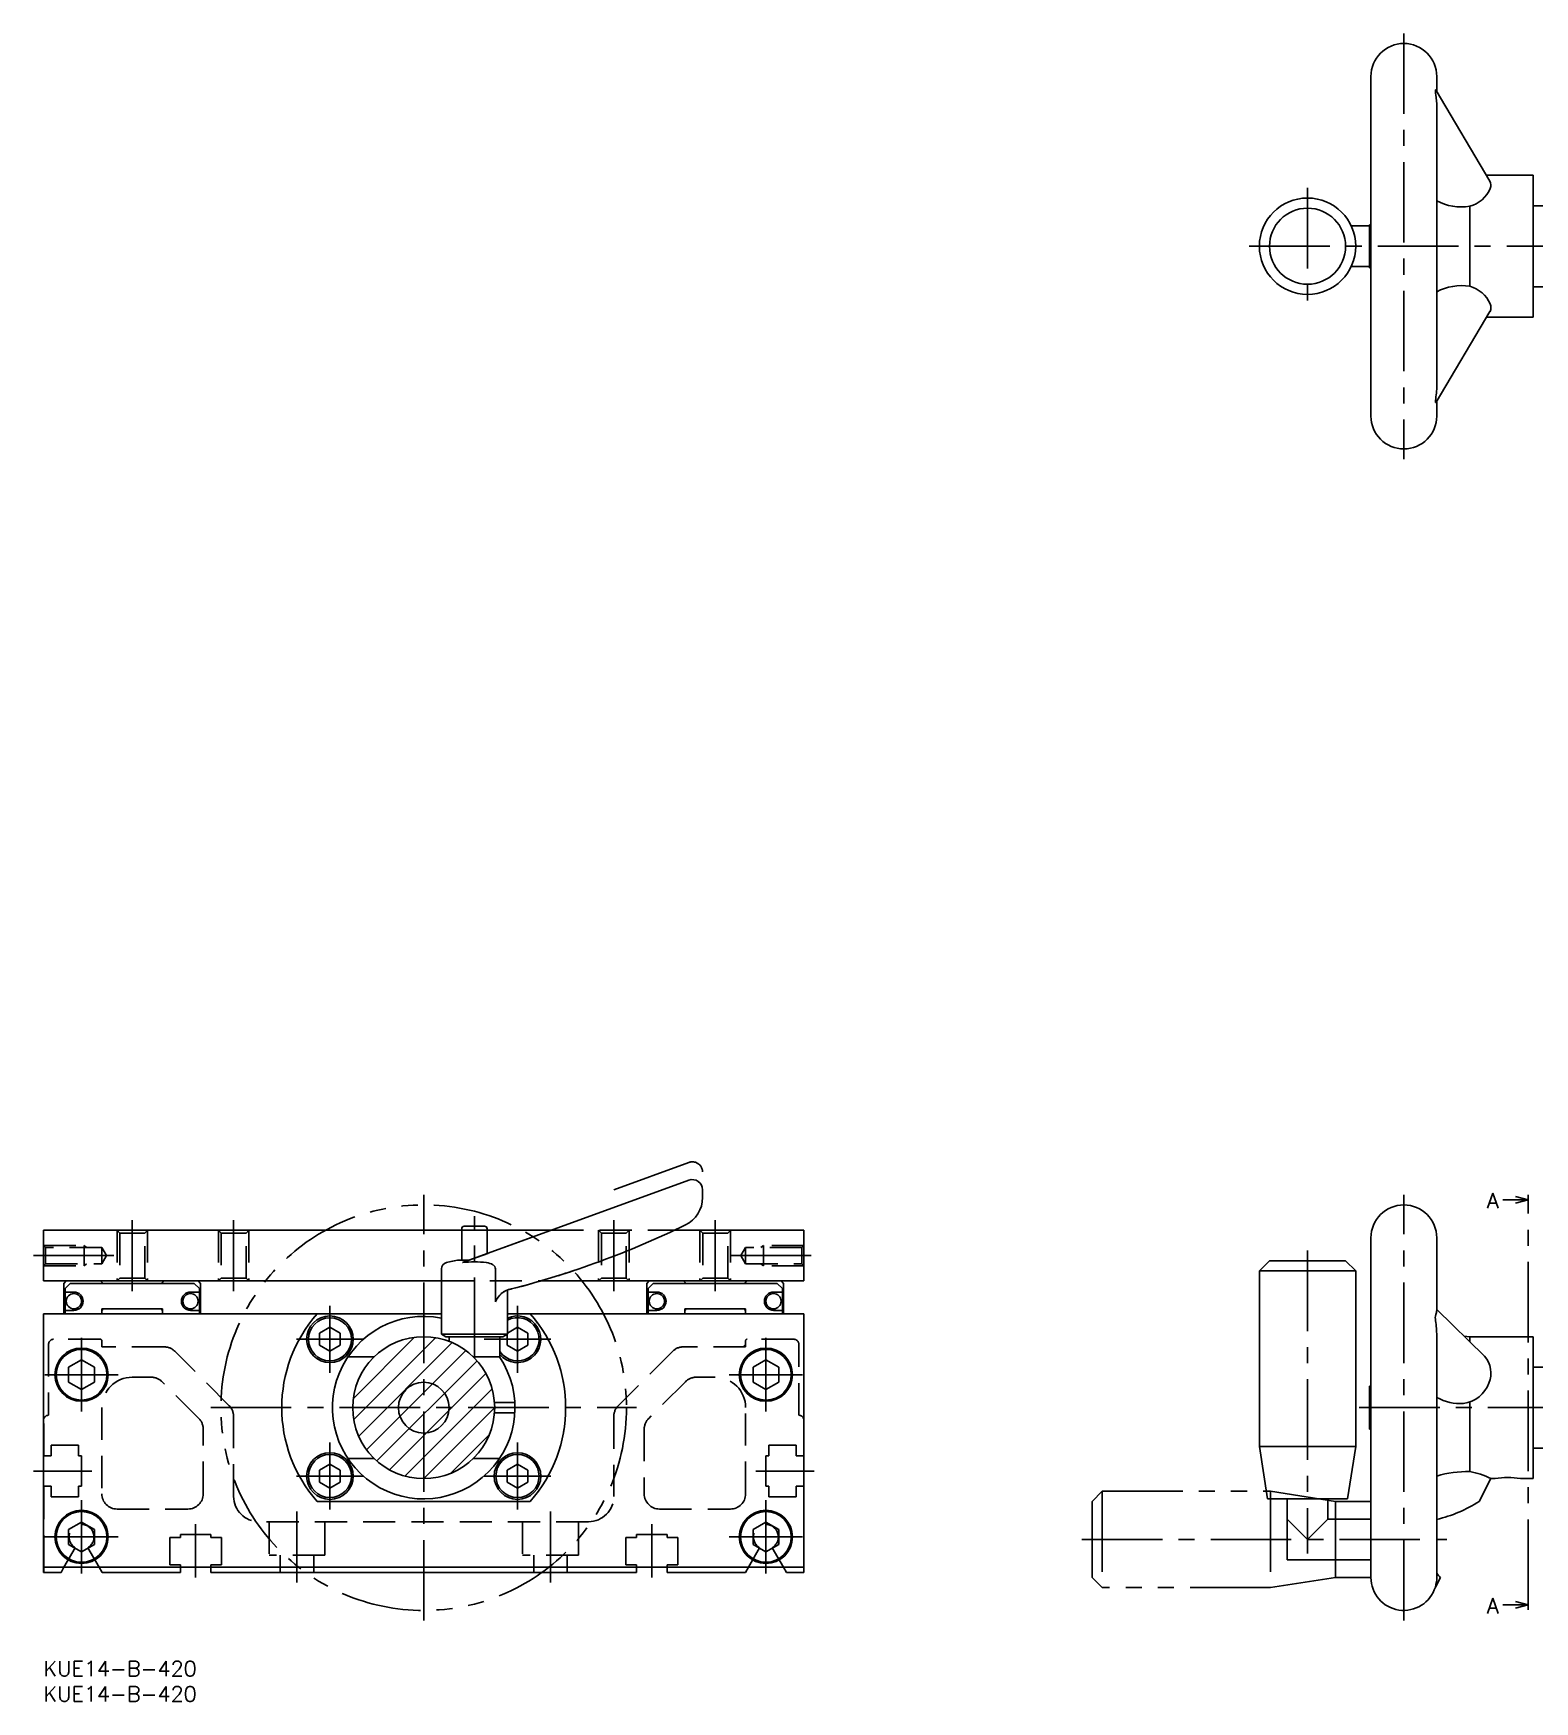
# Model space of a CAD drawing. Extents: x -2 to 753, y -8 to 355.
# Drawn here: x -2 to 294.1, y -8 to 321.1 of the extents above; entities that cross this region are included whole.
import ezdxf

# ---------------------------------------------------------------- set-up
doc = ezdxf.new("R2010")
doc.units = 0
doc.header["$LTSCALE"] = 0.5
for name, pattern in [('CENTER', [50.8, 31.75, -6.35, 6.35, -6.35]), ('DASHED', [19.05, 12.7, -6.35]), ('PHANTOM', [63.5, 31.75, -6.35, 6.35, -6.35, 6.35, -6.35])]:
    doc.linetypes.add(name, pattern=pattern)
for name, color, linetype in [('MSM_CENTER', 1, 'CENTER'), ('MSM_CONTINUOUS', 7, 'CONTINUOUS'), ('MSM_DASHED', 4, 'DASHED'), ('MSM_IMAGINARY', 6, 'PHANTOM'), ('MSM_NARROW', 5, 'CONTINUOUS'), ('MSM_PART_NUMBER', 7, 'CONTINUOUS')]:
    doc.layers.add(name, color=color, linetype=linetype)
doc.styles.get("Standard").update_dxf_attribs({"font": 'txt.shx', "height": 3, "bigfont": 'bigfont.shx'})

# ---------------------------------------------------------------- blocks, each defined once
blk = doc.blocks.new('*U6')
at = {"layer": 'MSM_PART_NUMBER'}
blk.add_text('KUE14-B-420', height=3, dxfattribs=at).set_placement((0, -3))
blk = doc.blocks.new('*U7')
at = {"layer": 'MSM_PART_NUMBER'}
blk.add_text('KUE14-B-420', height=3, dxfattribs=at).set_placement((0, -8))

msp = doc.modelspace()

# ---------------------------------------------------------------- linework, layer by layer
at = {"layer": 'MSM_CENTER'}
for p, q in [((268.34, 321.15), (268.34, 237.15)), ((249.34, 290.65), (249.34, 267.65)), ((237.84, 279.15), (752.94, 279.15)), ((75, 8), (75, 92)), ((268.34, 8), (268.34, 92)), ((292.84, 12.08), (292.84, 90)), ((17.5, 87), (17.5, 73)), ((37.5, 87), (37.5, 73)), ((85, 59.8), (85, 87.8)), ((112.5, 87), (112.5, 73)), ((132.5, 87), (132.5, 73)), ((-2, 80), (14.44, 80)), ((135.56, 80), (152, 80)), ((249.34, 81), (249.34, 21.25)), ((56.5, 56.9), (56.5, 70.1)), ((93.5, 56.9), (93.5, 70.1)), ((7.5, 49.25), (7.5, 63.75)), ((49.9, 63.5), (63.1, 63.5)), ((86.9, 63.5), (100.1, 63.5)), ((142.5, 49.25), (142.5, 63.75)), ((0.25, 56.5), (14.75, 56.5)), ((135.25, 56.5), (149.75, 56.5)), ((33, 50), (117, 50)), ((259.54, 50), (752.94, 50)), ((56.5, 29.9), (56.5, 43.1)), ((93.5, 29.9), (93.5, 43.1)), ((9.5, 37.5), (-2, 37.5)), ((49.9, 36.5), (63.1, 36.5)), ((86.9, 36.5), (100.1, 36.5)), ((140.5, 37.5), (152, 37.5)), ((7.5, 17.25), (7.5, 31.75)), ((142.5, 17.25), (142.5, 31.75)), ((30, 27), (30, 16.5)), ((50, 15.5), (50, 29.5)), ((100, 15.5), (100, 29.5)), ((120, 27), (120, 16.5)), ((0.25, 24.5), (14.75, 24.5)), ((135.25, 24.5), (149.75, 24.5)), ((204.84, 24), (276.84, 24))]:
    msp.add_line(p, q, dxfattribs=at)
at = {"layer": 'MSM_CONTINUOUS'}
for p, q in [((261.84, 312.65), (261.84, 245.65)), ((285.33, 292), (274.74, 309.9)), ((274.84, 309.74), (274.84, 312.65)), ((274.84, 251.67), (274.84, 306.61)), ((293.84, 293.15), (284.66, 293.15)), ((293.84, 293.15), (293.84, 265.15)), ((281.34, 287.04), (281.34, 271.25)), ((296.44, 287.15), (293.84, 287.15)), ((261.54, 283.15), (257.96, 283.15)), ((261.54, 283.4), (261.54, 274.9)), ((261.84, 283.4), (261.54, 283.4)), ((257.96, 275.15), (261.54, 275.15)), ((261.54, 274.9), (261.84, 274.9)), ((293.84, 271.15), (296.44, 271.15)), ((274.75, 248.39), (285.33, 266.29)), ((284.66, 265.15), (293.84, 265.15)), ((274.84, 245.65), (274.84, 248.55)), ((127.32, 94.88), (82.66, 78.63)), ((130, 91.45), (130, 93)), ((87, 85.8), (83, 85.8)), ((0, 85), (82.5, 85)), ((0, 85), (0, 75)), ((82.5, 85.3), (82.5, 79.12)), ((87.5, 80.39), (87.5, 85.3)), ((87.5, 85), (100.18, 85)), ((124.42, 85), (150, 85)), ((150, 85), (150, 75)), ((261.84, 83.5), (261.84, 16.5)), ((274.84, 69.17), (274.84, 83.5)), ((84.03, 79.12), (82, 79.12)), ((241.84, 79), (239.84, 77)), ((256.84, 79), (241.84, 79)), ((258.84, 77), (256.84, 79)), ((78.5, 77.37), (78.5, 64.5)), ((89.15, 70.86), (89.15, 77.37)), ((258.84, 77), (239.84, 77)), ((239.84, 77), (239.84, 42.33)), ((258.84, 42.33), (258.84, 77)), ((0, 75), (78.5, 75)), ((4.5, 75), (4, 74.5)), ((4, 74.5), (4, 68.5)), ((5.25, 74.5), (4.25, 73.5)), ((4.25, 73.5), (4.25, 68.5)), ((6, 72.8), (4.25, 72.8)), ((29.75, 74.5), (5.25, 74.5)), ((11.75, 74.5), (11.25, 75)), ((23.75, 75), (23.25, 74.5)), ((30.75, 72.8), (29, 72.8)), ((30.75, 73.5), (29.75, 74.5)), ((31, 74.5), (30.5, 75)), ((30.75, 68.5), (30.75, 73.5)), ((31, 68.5), (31, 74.5)), ((91.5, 64.5), (91.5, 73.2)), ((98.09, 75), (150, 75)), ((119.5, 75), (119, 74.5)), ((119, 74.5), (119, 68.5)), ((120.25, 74.5), (119.25, 73.5)), ((119.25, 73.5), (119.25, 68.5)), ((121, 72.8), (119.25, 72.8)), ((144.75, 74.5), (120.25, 74.5)), ((126.75, 74.5), (126.25, 75)), ((138.75, 75), (138.25, 74.5)), ((145.75, 72.8), (144, 72.8)), ((145.75, 73.5), (144.75, 74.5)), ((146, 74.5), (145.5, 75)), ((145.75, 68.5), (145.75, 73.5)), ((146, 68.5), (146, 74.5)), ((4.25, 69.2), (6, 69.2)), ((23.5, 69.5), (11.5, 69.5)), ((11.8, 69.5), (11.5, 69.2)), ((11.5, 69.5), (11.5, 68.55)), ((23.5, 69.2), (23.2, 69.5)), ((23.5, 68.55), (23.5, 69.5)), ((29, 69.2), (30.75, 69.2)), ((119.25, 69.2), (121, 69.2)), ((138.5, 69.5), (126.5, 69.5)), ((126.8, 69.5), (126.5, 69.2)), ((126.5, 69.5), (126.5, 68.55)), ((138.5, 69.2), (138.2, 69.5)), ((138.5, 68.55), (138.5, 69.5)), ((144, 69.2), (145.75, 69.2)), ((284.27, 60.15), (274.84, 69.35)), ((0, 17.5), (0, 68.5)), ((78.5, 68.5), (0, 68.5)), ((56.5, 65.86), (54.46, 64.68)), ((58.54, 64.68), (56.5, 65.86)), ((91.5, 68.5), (150, 68.5)), ((93.5, 65.86), (91.5, 64.7)), ((95.54, 64.68), (93.5, 65.86)), ((150, 68.5), (150, 17.5)), ((54.46, 64.68), (54.46, 62.32)), ((58.54, 62.32), (58.54, 64.68)), ((78.5, 64.5), (79.37, 64)), ((91.5, 64.5), (78.5, 64.5)), ((90.63, 64), (79.37, 64)), ((80, 64), (80, 63.08)), ((90, 60), (90, 64)), ((90.63, 64), (91.5, 64.5)), ((91.46, 64.48), (91.46, 62.32)), ((95.54, 62.32), (95.54, 64.68)), ((274.84, 16.62), (274.84, 64.2)), ((281.34, 64), (280.22, 64.1)), ((293.84, 64), (281.34, 64)), ((281.34, 64), (281.34, 63.01)), ((293.84, 64), (293.84, 36)), ((4.96, 57.97), (7.5, 59.43)), ((7.5, 59.43), (10.04, 57.97)), ((54.46, 62.32), (56.5, 61.14)), ((56.5, 61.14), (58.54, 62.32)), ((65.2, 60), (60.03, 60)), ((89.97, 60), (84.8, 60)), ((91.46, 62.32), (93.5, 61.14)), ((93.5, 61.14), (95.54, 62.32)), ((139.96, 57.97), (142.5, 59.43)), ((142.5, 59.43), (145.04, 57.97)), ((4.96, 55.03), (4.96, 57.97)), ((10.04, 57.97), (10.04, 55.03)), ((139.96, 55.03), (139.96, 57.97)), ((145.04, 57.97), (145.04, 55.03)), ((296.44, 58), (293.84, 58)), ((7.5, 53.57), (4.96, 55.03)), ((10.04, 55.03), (7.5, 53.57)), ((142.5, 53.57), (139.96, 55.03)), ((145.04, 55.03), (142.5, 53.57)), ((261.84, 54.25), (261.54, 54.25)), ((261.54, 54.25), (261.54, 45.75)), ((88.96, 51), (92.97, 51)), ((281.34, 51.06), (281.34, 37.38)), ((88.96, 49), (92.97, 49)), ((261.54, 45.75), (261.84, 45.75)), ((60.03, 40), (65.2, 40)), ((84.8, 40), (89.97, 40)), ((258.84, 42.33), (239.84, 42.33)), ((239.84, 42.33), (241.45, 32)), ((257.23, 32), (258.84, 42.33)), ((293.84, 42), (296.44, 42)), ((56.5, 38.86), (54.46, 37.68)), ((54.46, 37.68), (54.46, 35.32)), ((58.54, 37.68), (56.5, 38.86)), ((58.54, 35.32), (58.54, 37.68)), ((93.5, 38.86), (91.46, 37.68)), ((91.46, 37.68), (91.46, 35.32)), ((95.54, 37.68), (93.5, 38.86)), ((95.54, 35.32), (95.54, 37.68)), ((54.46, 35.32), (56.5, 34.14)), ((56.5, 34.14), (58.54, 35.32)), ((91.46, 35.32), (93.5, 34.14)), ((93.5, 34.14), (95.54, 35.32)), ((283.21, 31.49), (285.52, 36)), ((285.51, 36), (286.34, 36)), ((291.33, 36), (293.84, 36)), ((96.02, 31.5), (53.98, 31.5)), ((257.23, 32), (241.45, 32)), ((245.34, 32), (245.34, 20)), ((253.34, 28), (253.34, 32)), ((4.96, 25.97), (7.5, 27.43)), ((7.5, 27.43), (10.04, 25.97)), ((139.96, 25.97), (142.5, 27.43)), ((142.5, 27.43), (145.04, 25.97)), ((245.34, 28), (249.34, 24)), ((249.34, 24), (253.34, 28)), ((261.84, 28), (253.34, 28)), ((4.96, 23.03), (4.96, 25.97)), ((10.04, 25.97), (10.04, 23.03)), ((139.96, 23.03), (139.96, 25.97)), ((145.04, 25.97), (145.04, 23.03)), ((7.5, 21.57), (4.96, 23.03)), ((10.04, 23.03), (7.5, 21.57)), ((142.5, 21.57), (139.96, 23.03)), ((145.04, 23.03), (142.5, 21.57)), ((245.34, 20), (261.84, 20)), ((0, 18.5), (150, 18.5)), ((3.46, 17.5), (0, 17.5)), ((0.05, 17.5), (0.05, 18.5)), ((3.46, 17.5), (4.04, 18.5)), ((10.96, 18.5), (11.54, 17.5)), ((11.54, 17.5), (27, 17.5)), ((27, 17.5), (27, 18.5)), ((33, 18.5), (33, 17.5)), ((33, 17.5), (117, 17.5)), ((117, 17.5), (117, 18.5)), ((123, 18.5), (123, 17.5)), ((123, 17.5), (138.46, 17.5)), ((138.46, 17.5), (139.04, 18.5)), ((145.96, 18.5), (146.54, 17.5)), ((150, 17.5), (146.54, 17.5)), ((149.95, 18.5), (149.95, 17.5)), ((274.56, 14.6), (275.54, 16.51))]:
    msp.add_line(p, q, dxfattribs=at)
for centre, radius in [((249.34, 279.15), 9.5), ((249.34, 279.15), 7.5), ((6, 71), 1.5), ((29, 71), 1.5), ((121, 71), 1.5), ((144, 71), 1.5), ((56.5, 63.5), 4.6), ((56.5, 63.5), 4.25), ((75, 50), 14), ((7.5, 56.5), 5.25), ((7.5, 56.5), 5), ((142.5, 56.5), 5.25), ((142.5, 56.5), 5), ((75, 50), 5), ((56.5, 36.5), 4.6), ((56.5, 36.5), 4.25), ((93.5, 36.5), 4.6), ((93.5, 36.5), 4.25), ((7.5, 24.5), 5.25), ((142.5, 24.5), 5.25), ((7.5, 24.5), 5), ((142.5, 24.5), 5)]:
    msp.add_circle(centre, radius, dxfattribs=at)
for centre, radius, start, end in [((268.34, 312.65), 6.5, 0, 180), ((274.67, 309.91), 0.105, 119.5237, 192.7518), ((278.38, 309.82), 3.82, 178.9565, 191.624), ((274.61, 309.87), 0.137, 15.5371, 88.8315), ((258.42, 306.5), 16.42, 0.3761, 8.9123), ((279.77, 292.95), 6.12, 284.838, 336.9554), ((283.7, 291.2), 1.82, 339.2395, 26.0668), ((279.68, 297.27), 10.36, 242.071, 279.2121), ((279.71, 260.83), 10.54, 81.1232, 117.5922), ((279.77, 265.35), 6.1, 23.179, 75.0593), ((283.87, 267.06), 1.66, 332.1502, 24.6074), ((252.91, 252.15), 21.94, 350.9015, 358.8001), ((275.16, 248.54), 0.605, 166.8529, 201.0635), ((274.63, 248.45), 0.132, 255.0898, 332.3351), ((268.34, 245.65), 6.5, 180, 0), ((128, 93), 2, 0, 110.0021), ((124, 91.45), 6, 296.0636, 0), ((268.34, 83.5), 6.5, 0, 180), ((83, 85.3), 0.5, 90, 180), ((87, 85.3), 0.5, 0, 90), ((47.55, 247.76), 180, 284.4054, 296.0636), ((85, 57.36), 21.97, 97.8482, 104.5706), ((79.8, 77.37), 1.3, 104.5706, 180), ((85, 57.36), 21.39, 83.6788, 96.2682), ((87, 75.33), 3.31, 59.7939, 83.9142), ((87.99, 77.24), 1.17, 6.0919, 54.409), ((6, 71), 1.8, 270, 90), ((29, 71), 1.8, 90, 270), ((92.9, 69.46), 4, 98.1816, 159.5), ((121, 71), 1.8, 270, 90), ((144, 71), 1.8, 90, 270), ((272.03, 69.44), 2.82, 337.8795, 354.6284), ((11.5, 67.25), 1.3, 74.0576, 90), ((23.5, 67.25), 1.3, 90, 105.9424), ((75, 50), 28, 138.6456, 221.3544), ((75, 50), 18, 78.7877, 33.749), ((93.5, 63.5), 4.6, 220.4591, 115.7715), ((93.5, 63.5), 4.25, 214.5603, 118.0725), ((75, 50), 28, 318.6456, 41.3544), ((126.5, 67.25), 1.3, 74.0576, 90), ((138.5, 67.25), 1.3, 90, 105.9424), ((277.48, 67.64), 2.93, 165.4627, 189.7259), ((250.56, 63.65), 24.29, 1.2949, 8.2757), ((280.44, 56.82), 5.07, 337.2192, 41.0113), ((279.31, 56.95), 6.18, 277.675, 340.2091), ((279.47, 60.2), 9.39, 240.4048, 274.0424), ((280.83, 16.83), 20.56, 88.5832, 106.9784), ((279.07, 23.5), 14.07, 62.7193, 80.7314), ((279.26, 24.14), 13.41, 62.2393, 81.0895), ((288.84, 22.22), 14, 79.7135, 100.2865), ((268.42, 54.75), 27.56, 283.4615, 302.4639), ((268.34, 16.5), 6.5, 180, 342.9891), ((267.36, 16.64), 7.48, 344.0942, 359.8778), ((255.02, 0.05), 26.29, 38.7334, 41.0812)]:
    msp.add_arc(centre, radius, start, end, dxfattribs=at)
at = {"layer": 'MSM_DASHED'}
for p, q in [((14.5, 85), (15.04, 84.46)), ((14.5, 85), (14.5, 75)), ((15.04, 84.46), (15.04, 75.54)), ((19.96, 84.46), (15.04, 84.46)), ((19.96, 84.46), (20.5, 85)), ((19.96, 75.54), (19.96, 84.46)), ((20.5, 85), (20.5, 75)), ((34.5, 85), (35.04, 84.46)), ((34.5, 85), (34.5, 75)), ((35.04, 84.46), (35.04, 75.54)), ((39.96, 84.46), (35.04, 84.46)), ((39.96, 84.46), (40.5, 85)), ((39.96, 75.54), (39.96, 84.46)), ((40.5, 85), (40.5, 75)), ((82.5, 85), (87.5, 85)), ((96.57, 83.69), (82.66, 78.63)), ((100.18, 85), (124.42, 85)), ((109.5, 85), (110.04, 84.46)), ((109.5, 85), (109.5, 75)), ((110.04, 84.46), (110.04, 75.54)), ((114.96, 84.46), (110.04, 84.46)), ((114.96, 84.46), (115.5, 85)), ((114.96, 75.54), (114.96, 84.46)), ((115.5, 85), (115.5, 75)), ((129.5, 85), (130.04, 84.46)), ((129.5, 85), (129.5, 75)), ((130.04, 84.46), (130.04, 75.54)), ((134.96, 84.46), (130.04, 84.46)), ((134.96, 84.46), (135.5, 85)), ((134.96, 75.54), (134.96, 84.46)), ((135.5, 85), (135.5, 75)), ((0.38, 81.62), (0, 82)), ((0, 82), (8, 82)), ((11.5, 81.62), (0.38, 81.62)), ((0.38, 81.62), (0.38, 78.38)), ((8, 78), (8, 82)), ((8.5, 81.62), (8, 82)), ((12.44, 80), (11.5, 81.62)), ((11.5, 81.62), (11.5, 78.38)), ((11.5, 78.38), (12.44, 80)), ((138.5, 81.62), (137.56, 80)), ((137.56, 80), (138.5, 78.38)), ((149.62, 81.62), (138.5, 81.62)), ((138.5, 81.62), (138.5, 78.38)), ((141.5, 81.62), (142, 82)), ((142, 78), (142, 82)), ((150, 82), (142, 82)), ((150, 82), (149.62, 81.62)), ((149.62, 81.62), (149.62, 78.38)), ((0, 78), (0.38, 78.38)), ((0, 78), (8, 78)), ((0.38, 78.38), (11.5, 78.38)), ((8.5, 78.38), (8, 78)), ((138.5, 78.38), (149.62, 78.38)), ((141.5, 78.38), (142, 78)), ((150, 78), (142, 78)), ((149.62, 78.38), (150, 78)), ((15.04, 75.54), (14.5, 75)), ((19.96, 75.54), (15.04, 75.54)), ((20.5, 75), (19.96, 75.54)), ((35.04, 75.54), (34.5, 75)), ((39.96, 75.54), (35.04, 75.54)), ((40.5, 75), (39.96, 75.54)), ((43.78, 75), (64.8, 75)), ((78.5, 75), (98.09, 75)), ((91.5, 71.37), (91.5, 73.2)), ((110.04, 75.54), (109.5, 75)), ((114.96, 75.54), (110.04, 75.54)), ((115.5, 75), (114.96, 75.54)), ((130.04, 75.54), (129.5, 75)), ((134.96, 75.54), (130.04, 75.54)), ((135.5, 75), (134.96, 75.54)), ((110.46, 68.5), (96.02, 68.5)), ((11.2, 63.5), (2, 63.5)), ((11.5, 63.2), (11.5, 62)), ((138.5, 62), (138.5, 63.2)), ((148, 63.5), (138.8, 63.5)), ((1, 62.5), (1, 48.5)), ((23.76, 62), (11.5, 62)), ((36.62, 50.38), (25.88, 61.12)), ((124.12, 61.12), (113.38, 50.38)), ((138.5, 62), (126.24, 62)), ((138.01, 62), (138.5, 62.49)), ((149, 48.5), (149, 62.5)), ((21.27, 56), (17.5, 56)), ((132.5, 56), (128.73, 56)), ((30.62, 47.89), (23.39, 55.12)), ((126.61, 55.12), (119.38, 47.89)), ((11.5, 50), (11.5, 33)), ((138.5, 33), (138.5, 50)), ((0.05, 40.5), (0.05, 47.81)), ((37.5, 32.5), (37.5, 48.26)), ((112.5, 48.26), (112.5, 32.5)), ((149.95, 47.81), (149.95, 40.5)), ((31.5, 33), (31.5, 45.77)), ((118.5, 45.77), (118.5, 33)), ((1.5, 40.5), (0, 40.5)), ((1.5, 42.6), (6.9, 42.6)), ((1.5, 40.5), (1.5, 42.6)), ((6.9, 42.6), (6.9, 40.5)), ((6.9, 40.5), (7.5, 40.5)), ((7.5, 40.5), (7.5, 34.5)), ((142.5, 40.5), (143.1, 40.5)), ((142.5, 34.5), (142.5, 40.5)), ((143.1, 42.6), (148.5, 42.6)), ((143.1, 40.5), (143.1, 42.6)), ((148.5, 42.6), (148.5, 40.5)), ((150, 40.5), (148.5, 40.5)), ((0, 34.5), (1.5, 34.5)), ((0.05, 18.5), (0.05, 34.5)), ((1.5, 32.4), (1.5, 34.5)), ((7.5, 34.5), (6.9, 34.5)), ((6.9, 34.5), (6.9, 32.4)), ((143.1, 34.5), (142.5, 34.5)), ((143.1, 32.4), (143.1, 34.5)), ((148.5, 34.5), (150, 34.5)), ((148.5, 34.5), (148.5, 32.4)), ((149.95, 34.5), (149.95, 18.5)), ((6.9, 32.4), (1.5, 32.4)), ((14.5, 30), (28.5, 30)), ((121.5, 30), (135.5, 30)), ((148.5, 32.4), (143.1, 32.4)), ((107.5, 27.5), (42.5, 27.5)), ((44.5, 27.5), (44.5, 20.9)), ((55.5, 20.9), (55.5, 27.5)), ((94.5, 27.5), (94.5, 20.9)), ((105.5, 20.9), (105.5, 27.5)), ((24.9, 24.4), (27, 24.4)), ((24.9, 19), (24.9, 24.4)), ((27, 24.4), (27, 25)), ((27, 25), (33, 25)), ((33, 25), (33, 24.4)), ((33, 24.4), (35.1, 24.4)), ((35.1, 24.4), (35.1, 19)), ((114.9, 24.4), (117, 24.4)), ((114.9, 19), (114.9, 24.4)), ((117, 25), (123, 25)), ((117, 24.4), (117, 25)), ((123, 25), (123, 24.4)), ((123, 24.4), (125.1, 24.4)), ((125.1, 24.4), (125.1, 19)), ((4.04, 18.5), (6.27, 22.37)), ((8.73, 22.37), (10.96, 18.5)), ((55.5, 20.9), (44.5, 20.9)), ((46.7, 20.9), (46.7, 17.5)), ((53.3, 17.5), (53.3, 20.9)), ((105.5, 20.9), (94.5, 20.9)), ((96.7, 20.9), (96.7, 17.5)), ((103.3, 17.5), (103.3, 20.9)), ((139.04, 18.5), (141.27, 22.37)), ((143.73, 22.37), (145.96, 18.5)), ((27, 19), (24.9, 19)), ((27, 18.5), (27, 19)), ((33, 19), (33, 18.5)), ((35.1, 19), (33, 19)), ((50.35, 18.5), (99.65, 18.5)), ((51.68, 17.5), (55.5, 17.5)), ((94.5, 17.5), (98.32, 17.5)), ((117, 19), (114.9, 19)), ((117, 18.5), (117, 19)), ((123, 19), (123, 18.5)), ((125.1, 19), (123, 19))]:
    msp.add_line(p, q, dxfattribs=at)
for centre, radius, start, end in [((47.55, 247.76), 180, 284.4054, 288.4464), ((92.9, 69.46), 4, 98.1816, 133.6237), ((75, 50), 28, 318.6456, 41.3544), ((2, 62.5), 1, 90, 180), ((11.2, 63.2), 0.3, 0, 90), ((138.8, 63.2), 0.3, 90, 180), ((148, 62.5), 1, 0, 90), ((23.76, 59), 3, 45, 90), ((126.24, 59), 3, 90, 135), ((17.5, 50), 6, 90, 180), ((21.27, 53), 3, 45, 90), ((128.73, 53), 3, 90, 135), ((132.5, 50), 6, 0, 90), ((34.5, 48.26), 3, 0, 45), ((115.5, 48.26), 3, 135, 180), ((1, 47.5), 1, 90, 180), ((28.5, 45.77), 3, 0, 45), ((121.5, 45.77), 3, 135, 180), ((149, 47.5), 1, 0, 90), ((14.5, 33), 3, 180, 270), ((28.5, 33), 3, 270, 0), ((121.5, 33), 3, 180, 270), ((135.5, 33), 3, 270, 0), ((42.5, 32.5), 5, 180, 270), ((107.5, 32.5), 5, 270, 0), ((7.5, 24.5), 2.46, 300, 240), ((142.5, 24.5), 2.46, 300, 240)]:
    msp.add_arc(centre, radius, start, end, dxfattribs=at)
at = {"layer": 'MSM_IMAGINARY'}
for p, q in [((127.32, 98.38), (112.5, 92.99)), ((208.84, 33.5), (206.84, 31.5)), ((208.84, 33.5), (208.84, 14.5)), ((208.84, 33.5), (242.05, 33.5)), ((242.05, 33.5), (242.05, 14.5)), ((242.05, 33.5), (254.84, 31.5)), ((206.84, 31.5), (206.84, 16.5)), ((254.84, 31.5), (254.84, 16.5)), ((254.84, 31.5), (261.84, 31.5)), ((206.84, 16.5), (208.84, 14.5)), ((254.84, 16.5), (242.05, 14.5)), ((254.84, 16.5), (261.84, 16.5)), ((242.05, 14.5), (208.84, 14.5))]:
    msp.add_line(p, q, dxfattribs=at)
msp.add_circle((75, 50), 40, dxfattribs=at)
msp.add_arc((128, 96.5), 2, 0, 110.0021, dxfattribs=at)
at = {"layer": 'MSM_NARROW'}
for p, q in [((61.12, 51.82), (73.18, 63.88)), ((61.2, 47.65), (77.35, 63.8)), ((62.17, 44.39), (80.61, 62.83)), ((63.73, 41.7), (83.3, 61.27)), ((65.76, 39.48), (85.52, 59.24)), ((68.25, 37.73), (87.27, 56.75)), ((71.26, 36.51), (88.49, 53.74)), ((75, 36), (89, 50)), ((80.27, 37.03), (87.97, 44.73))]:
    msp.add_line(p, q, dxfattribs=at)
at = {"layer": 'MSM_PART_NUMBER'}
for p, q in [((292.84, 91), (287.84, 91)), ((290.34, 91.67), (292.84, 91)), ((292.84, 91), (290.34, 90.33)), ((292.84, 90), (292.84, 92)), ((292.84, 11.08), (287.84, 11.08)), ((290.34, 11.75), (292.84, 11.08)), ((292.84, 11.08), (290.34, 10.41)), ((292.84, 10.08), (292.84, 12.08))]:
    msp.add_line(p, q, dxfattribs=at)

# ---------------------------------------------------------------- block references
at = {"layer": 'MSM_CONTINUOUS'}
for name in ['*U6', '*U7']:
    msp.add_blockref(name, (0, 0), dxfattribs=at)

# ---------------------------------------------------------------- texts
at = {"layer": 'MSM_PART_NUMBER'}
for p in [(284.74, 89.35), (284.74, 9.42)]:
    msp.add_text('A', height=3, dxfattribs=at).set_placement(p)

doc.saveas('drawing.dxf')
